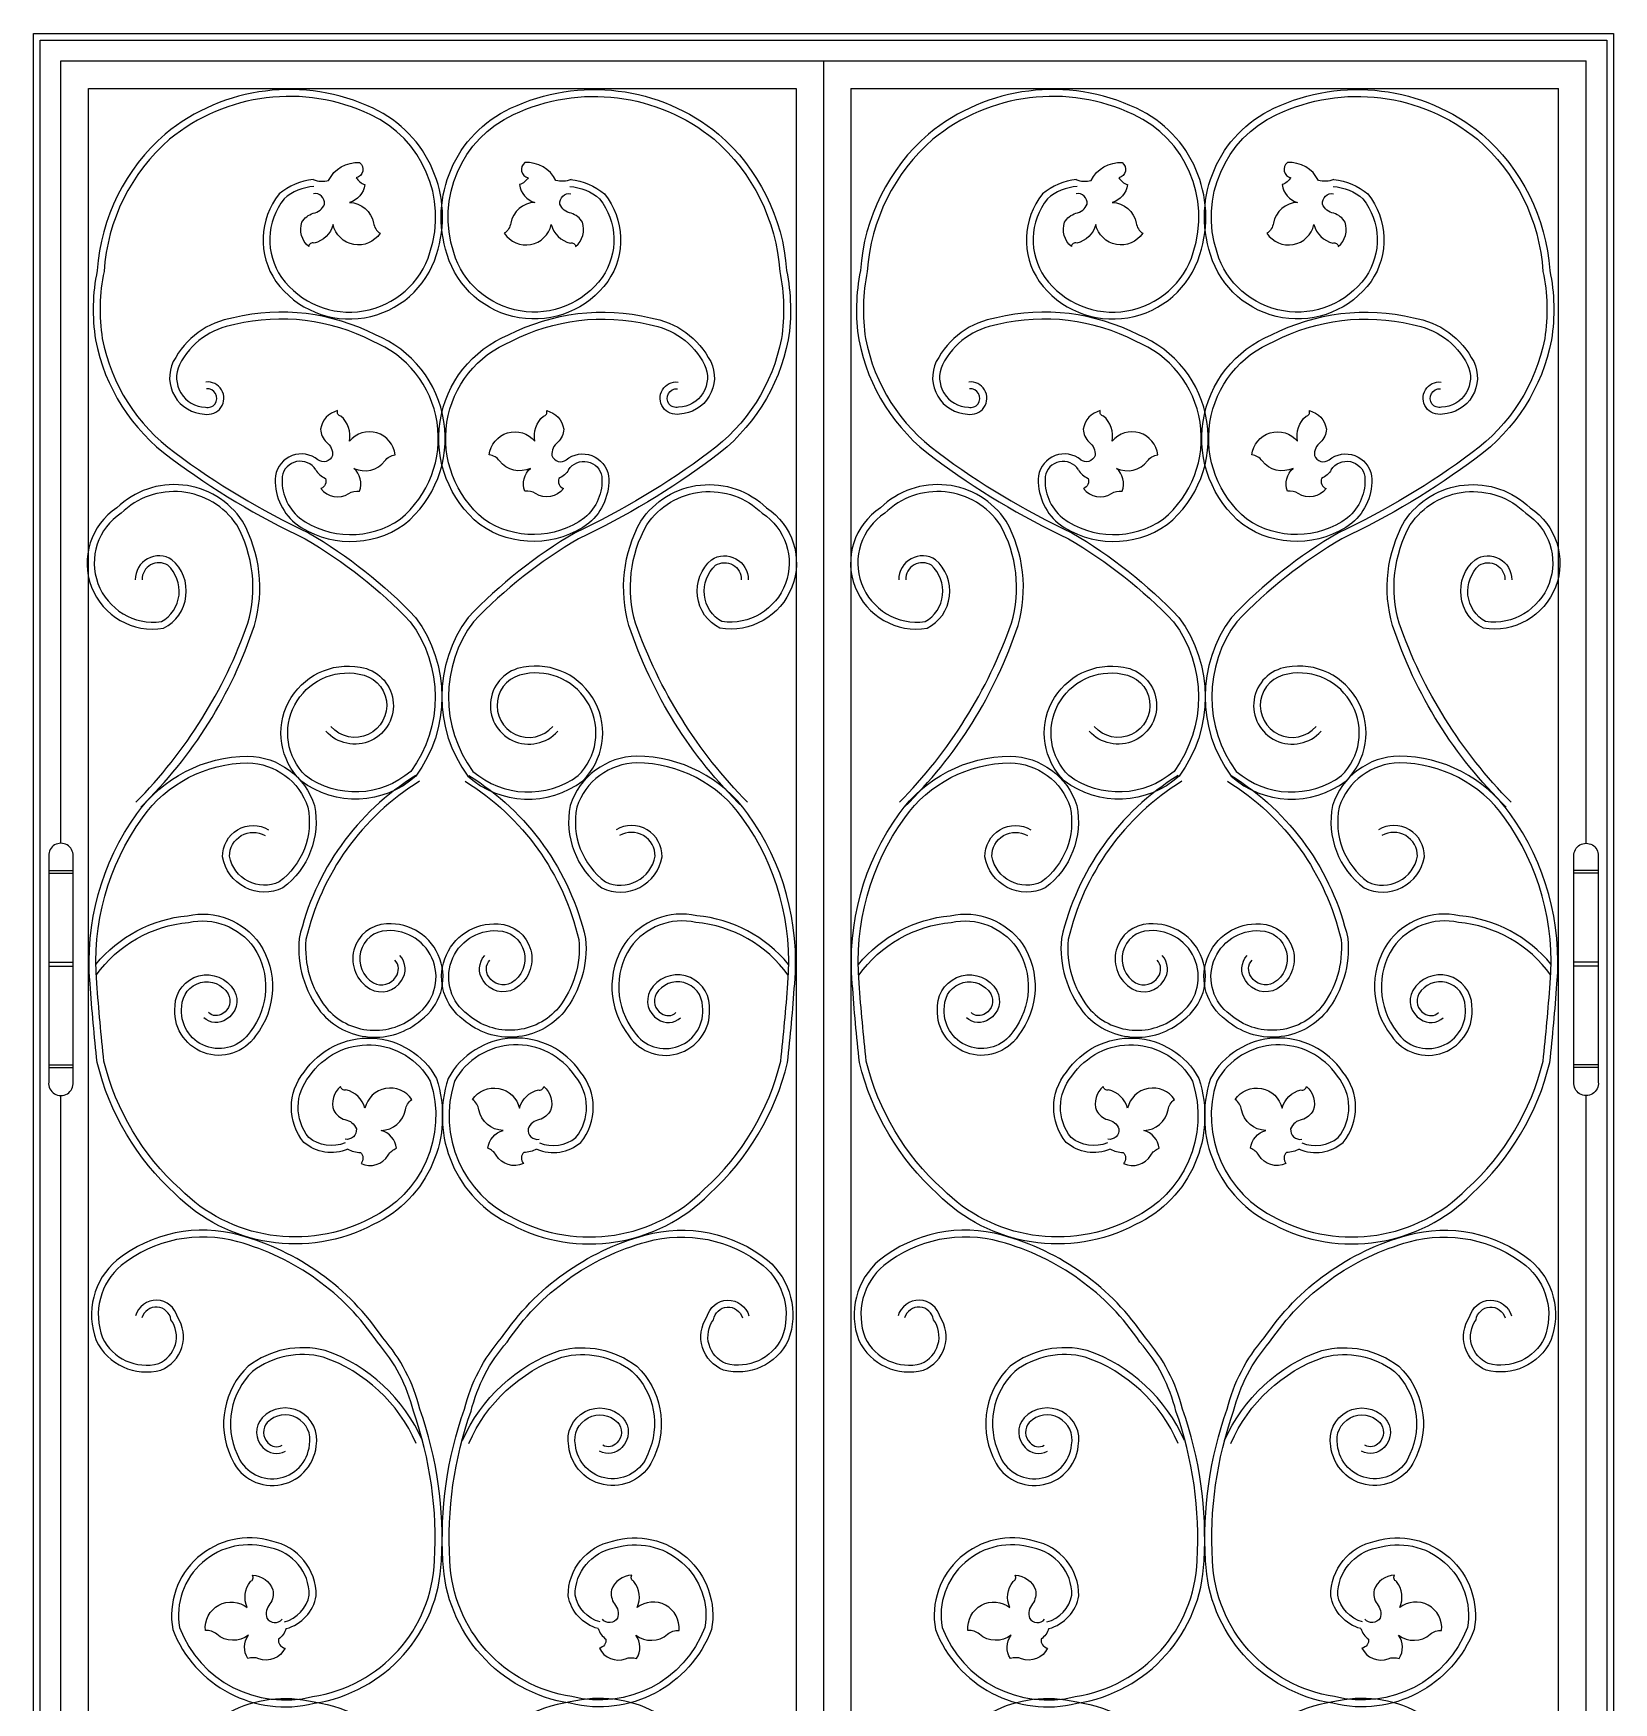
# Model space of a CAD drawing. Header units: metres. Extents: x 48325 to 49475, y 14689 to 17119.
# Drawn here: x 48325 to 49475, y 15904 to 17119 of the extents above; entities that cross this region are included whole.
import ezdxf

# ---------------------------------------------------------------- set-up
doc = ezdxf.new("R2010")
doc.units = ezdxf.units.M
for name, color, linetype in [('3', 3, 'Continuous'), ('4', 4, 'Continuous'), ('BH', 3, 'Continuous')]:
    doc.layers.add(name, color=color, linetype=linetype)

msp = doc.modelspace()

# ---------------------------------------------------------------- hatches: boundary and pattern name
at = {"layer": 'BH'}
h = msp.add_hatch(dxfattribs=at)
h.set_pattern_fill('DOTS', scale=100)
h.paths.add_polyline_path([(48528.53, 16987.76, 0.27), (48536.82, 16994.43, 0.43), (48530.95, 17001.76, 0.05), (48529.7, 17006.1, -0.35), (48539.79, 17011.54, 0.41), (48540.23, 17019.63, -0.38), (48559.81, 17013.83, 0.17), (48566.09, 17008.6, -0.31), (48554.94, 16995.62, -0.35), (48572.58, 16980.59, 0.22), (48577.24, 16973.2, -0.66), (48543.08, 16979.47, -0.28), (48529.26, 16966.11, 0.47), (48525.33, 16963.57, -0.31), (48520.43, 16981.18, -0.19)])
h = msp.add_hatch(dxfattribs=at)
h.set_pattern_fill('DOTS', scale=100)
h.paths.add_polyline_path([(48716.81, 16987.76, -0.27), (48708.52, 16994.43, -0.43), (48714.39, 17001.76, -0.05), (48715.64, 17006.1, 0.35), (48705.55, 17011.54, -0.41), (48705.11, 17019.63, 0.38), (48685.53, 17013.83, -0.17), (48679.25, 17008.6, 0.31), (48690.4, 16995.62, 0.35), (48672.76, 16980.59, -0.22), (48668.1, 16973.2, 0.66), (48702.26, 16979.47, 0.28), (48716.08, 16966.11, -0.47), (48720.01, 16963.57, 0.31), (48724.91, 16981.18, 0.19)])
h = msp.add_hatch(dxfattribs=at)
h.set_pattern_fill('DOTS', scale=100)
h.paths.add_polyline_path([(49083.53, 16987.76, 0.27), (49091.82, 16994.43, 0.43), (49085.95, 17001.76, 0.05), (49084.7, 17006.1, -0.35), (49094.79, 17011.54, 0.41), (49095.23, 17019.63, -0.38), (49114.81, 17013.83, 0.17), (49121.09, 17008.6, -0.31), (49109.94, 16995.62, -0.35), (49127.58, 16980.59, 0.22), (49132.24, 16973.2, -0.66), (49098.08, 16979.47, -0.28), (49084.26, 16966.11, 0.47), (49080.33, 16963.57, -0.31), (49075.43, 16981.18, -0.19)])
h = msp.add_hatch(dxfattribs=at)
h.set_pattern_fill('DOTS', scale=100)
h.paths.add_polyline_path([(49271.81, 16987.76, -0.27), (49263.52, 16994.43, -0.43), (49269.39, 17001.76, -0.05), (49270.64, 17006.1, 0.35), (49260.55, 17011.54, -0.41), (49260.11, 17019.63, 0.38), (49240.53, 17013.83, -0.17), (49234.25, 17008.6, 0.31), (49245.4, 16995.62, 0.35), (49227.76, 16980.59, -0.22), (49223.1, 16973.2, 0.66), (49257.26, 16979.47, 0.28), (49271.08, 16966.11, -0.47), (49275.01, 16963.57, 0.31), (49279.91, 16981.18, 0.19)])
h = msp.add_hatch(dxfattribs=at)
h.set_pattern_fill('DOTS', scale=100)
h.paths.add_polyline_path([(48538.31, 16821.36, -0.27), (48542.68, 16811.66, -0.43), (48534.11, 16807.79, -0.05), (48531.04, 16804.48, 0.35), (48537.55, 16795.06, -0.41), (48534.28, 16787.66, 0.38), (48554.37, 16783.94, -0.17), (48562.33, 16785.75, 0.31), (48558.28, 16802.38, 0.35), (48580.82, 16807.77, -0.22), (48588.32, 16812.25, 0.66), (48555.04, 16822.15, 0.28), (48548.79, 16840.33, -0.47), (48546.43, 16844.37, 0.31), (48534.08, 16830.9, 0.19)])
h = msp.add_hatch(dxfattribs=at)
h.set_pattern_fill('DOTS', scale=100)
h.paths.add_polyline_path([(48707.03, 16821.36, 0.27), (48702.66, 16811.66, 0.43), (48711.23, 16807.79, 0.05), (48714.3, 16804.48, -0.35), (48707.79, 16795.06, 0.41), (48711.06, 16787.66, -0.38), (48690.97, 16783.94, 0.17), (48683.01, 16785.75, -0.31), (48687.06, 16802.38, -0.35), (48664.52, 16807.77, 0.22), (48657.02, 16812.25, -0.66), (48690.3, 16822.15, -0.28), (48696.55, 16840.33, 0.47), (48698.91, 16844.37, -0.31), (48711.26, 16830.9, -0.19)])
h = msp.add_hatch(dxfattribs=at)
h.set_pattern_fill('DOTS', scale=100)
h.paths.add_polyline_path([(49093.31, 16821.36, -0.27), (49097.68, 16811.66, -0.43), (49089.11, 16807.79, -0.05), (49086.04, 16804.48, 0.35), (49092.55, 16795.06, -0.41), (49089.28, 16787.66, 0.38), (49109.37, 16783.94, -0.17), (49117.33, 16785.75, 0.31), (49113.28, 16802.38, 0.35), (49135.82, 16807.77, -0.22), (49143.32, 16812.25, 0.66), (49110.04, 16822.15, 0.28), (49103.79, 16840.33, -0.47), (49101.43, 16844.37, 0.31), (49089.08, 16830.9, 0.19)])
h = msp.add_hatch(dxfattribs=at)
h.set_pattern_fill('DOTS', scale=100)
h.paths.add_polyline_path([(49262.03, 16821.36, 0.27), (49257.66, 16811.66, 0.43), (49266.23, 16807.79, 0.05), (49269.3, 16804.48, -0.35), (49262.79, 16795.06, 0.41), (49266.06, 16787.66, -0.38), (49245.97, 16783.94, 0.17), (49238.01, 16785.75, -0.31), (49242.06, 16802.38, -0.35), (49219.52, 16807.77, 0.22), (49212.02, 16812.25, -0.66), (49245.3, 16822.15, -0.28), (49251.55, 16840.33, 0.47), (49253.91, 16844.37, -0.31), (49266.26, 16830.9, -0.19)])
h = msp.add_hatch(dxfattribs=at)
h.set_pattern_fill('DOTS', scale=100)
h.paths.add_polyline_path([(48551.7, 16328.22, -0.27), (48559.99, 16321.55, -0.43), (48554.11, 16314.21, -0.05), (48552.87, 16309.87, 0.35), (48562.95, 16304.43, -0.41), (48563.39, 16296.35, 0.38), (48582.98, 16302.15, -0.17), (48589.26, 16307.37, 0.31), (48578.1, 16320.35, 0.35), (48595.74, 16335.38, -0.22), (48600.4, 16342.78, 0.66), (48566.25, 16336.51, 0.28), (48552.43, 16349.87, -0.47), (48548.49, 16352.4, 0.31), (48543.59, 16334.79, 0.19)])
h = msp.add_hatch(dxfattribs=at)
h.set_pattern_fill('DOTS', scale=100)
h.paths.add_polyline_path([(48693.64, 16328.22, 0.27), (48685.35, 16321.55, 0.43), (48691.23, 16314.21, 0.05), (48692.47, 16309.87, -0.35), (48682.39, 16304.43, 0.41), (48681.95, 16296.35, -0.38), (48662.36, 16302.15, 0.17), (48656.08, 16307.37, -0.31), (48667.24, 16320.35, -0.35), (48649.6, 16335.38, 0.22), (48644.94, 16342.78, -0.66), (48679.09, 16336.51, -0.28), (48692.91, 16349.87, 0.47), (48696.85, 16352.4, -0.31), (48701.75, 16334.79, -0.19)])
h = msp.add_hatch(dxfattribs=at)
h.set_pattern_fill('DOTS', scale=100)
h.paths.add_polyline_path([(49106.7, 16328.22, -0.27), (49114.99, 16321.55, -0.43), (49109.11, 16314.21, -0.05), (49107.87, 16309.87, 0.35), (49117.95, 16304.43, -0.41), (49118.39, 16296.35, 0.38), (49137.98, 16302.15, -0.17), (49144.26, 16307.37, 0.31), (49133.1, 16320.35, 0.35), (49150.74, 16335.38, -0.22), (49155.4, 16342.78, 0.66), (49121.25, 16336.51, 0.28), (49107.43, 16349.87, -0.47), (49103.49, 16352.4, 0.31), (49098.59, 16334.79, 0.19)])
h = msp.add_hatch(dxfattribs=at)
h.set_pattern_fill('DOTS', scale=100)
h.paths.add_polyline_path([(49248.64, 16328.22, 0.27), (49240.35, 16321.55, 0.43), (49246.23, 16314.21, 0.05), (49247.47, 16309.87, -0.35), (49237.39, 16304.43, 0.41), (49236.95, 16296.35, -0.38), (49217.36, 16302.15, 0.17), (49211.08, 16307.37, -0.31), (49222.24, 16320.35, -0.35), (49204.6, 16335.38, 0.22), (49199.94, 16342.78, -0.66), (49234.09, 16336.51, -0.28), (49247.91, 16349.87, 0.47), (49251.85, 16352.4, -0.31), (49256.75, 16334.79, -0.19)])
h = msp.add_hatch(dxfattribs=at)
h.set_pattern_fill('DOTS', scale=100)
h.paths.add_polyline_path([(48497.46, 15975.84, 0.27), (48495.2, 15965.44, 0.43), (48504.38, 15963.43, 0.05), (48508.08, 15960.83, -0.35), (48503.65, 15950.26, 0.41), (48508.39, 15943.7, -0.38), (48489.51, 15935.9, 0.17), (48481.34, 15936.02, -0.31), (48481.86, 15953.13, -0.35), (48458.69, 15953.73, 0.22), (48450.42, 15956.56, -0.66), (48480.93, 15973.14, -0.28), (48483.28, 15992.22, 0.47), (48484.75, 15996.66, -0.31), (48499.62, 15986.05, -0.19)])
h = msp.add_hatch(dxfattribs=at)
h.set_pattern_fill('DOTS', scale=100)
h.paths.add_polyline_path([(48747.88, 15975.84, -0.27), (48750.14, 15965.44, -0.43), (48740.96, 15963.43, -0.05), (48737.26, 15960.83, 0.35), (48741.69, 15950.26, -0.41), (48736.95, 15943.7, 0.38), (48755.83, 15935.9, -0.17), (48764, 15936.02, 0.31), (48763.48, 15953.13, 0.35), (48786.65, 15953.73, -0.22), (48794.92, 15956.56, 0.66), (48764.41, 15973.14, 0.28), (48762.06, 15992.22, -0.47), (48760.59, 15996.66, 0.31), (48745.72, 15986.05, 0.19)])
h = msp.add_hatch(dxfattribs=at)
h.set_pattern_fill('DOTS', scale=100)
h.paths.add_polyline_path([(49052.46, 15975.84, 0.27), (49050.2, 15965.44, 0.43), (49059.38, 15963.43, 0.05), (49063.08, 15960.83, -0.35), (49058.65, 15950.26, 0.41), (49063.39, 15943.7, -0.38), (49044.51, 15935.9, 0.17), (49036.34, 15936.02, -0.31), (49036.86, 15953.13, -0.35), (49013.69, 15953.73, 0.22), (49005.42, 15956.56, -0.66), (49035.93, 15973.14, -0.28), (49038.28, 15992.22, 0.47), (49039.75, 15996.66, -0.31), (49054.62, 15986.05, -0.19)])
h = msp.add_hatch(dxfattribs=at)
h.set_pattern_fill('DOTS', scale=100)
h.paths.add_polyline_path([(49302.88, 15975.84, -0.27), (49305.14, 15965.44, -0.43), (49295.96, 15963.43, -0.05), (49292.26, 15960.83, 0.35), (49296.69, 15950.26, -0.41), (49291.95, 15943.7, 0.38), (49310.83, 15935.9, -0.17), (49319, 15936.02, 0.31), (49318.48, 15953.13, 0.35), (49341.65, 15953.73, -0.22), (49349.92, 15956.56, 0.66), (49319.41, 15973.14, 0.28), (49317.06, 15992.22, -0.47), (49315.59, 15996.66, 0.31), (49300.72, 15986.05, 0.19)])

# ---------------------------------------------------------------- linework, layer by layer
at = {"layer": '3'}
for p, q in [((48336.29, 16509.58), (48354.05, 16509.58)), ((48336.29, 16507.58), (48354.05, 16507.58)), ((49464.05, 16509.58), (49446.29, 16509.58)), ((49464.05, 16507.58), (49446.29, 16507.58)), ((48336.29, 16442.84), (48354.05, 16442.84)), ((48336.29, 16439.84), (48354.05, 16439.84)), ((49464.05, 16442.84), (49446.29, 16442.84)), ((49464.05, 16439.84), (49446.29, 16439.84)), ((48336.29, 16368.02), (48354.05, 16368.02)), ((49464.05, 16368.02), (49446.29, 16368.02)), ((48336.29, 16366.02), (48354.05, 16366.02)), ((49464.05, 16366.02), (49446.29, 16366.02))]:
    msp.add_line(p, q, dxfattribs=at)
msp.add_lwpolyline([(48330.17, 14693.8), (48330.17, 17113.8), (49470.17, 17113.8), (49470.17, 14693.8)], close=True, dxfattribs=at)
for points in [[(48528.89, 17012.37, 0.16), (48503.99, 17001.9, 0.33), (48501.67, 16938.27, 0.62), (48618.55, 16957.79, 0.38), (48572.43, 17064.27, 0.29), (48421.08, 17045.53, 0.2), (48371.6, 16946.21, 0.09), (48370.37, 16895.76, 0.19), (48425.11, 16809.67, 0.05), (48522.99, 16750.91, -0.07), (48599.47, 16690.51, -0.33), (48599.76, 16581.6, -0.35), (48523.18, 16578.55, -0.74), (48562.23, 16652.5, -1.44), (48541.74, 16614.22, -1.44)], [(48529.26, 17007.38, 0.16), (48507.62, 16998.43, 0.33), (48505.75, 16941.16, 0.62), (48613.79, 16959.32, 0.38), (48570.32, 17059.73, 0.29), (48424.29, 17041.7, 0.2), (48376.57, 16945.54, 0.09), (48375.3, 16896.62, 0.19), (48428.07, 16813.7, 0.05), (48525.31, 16755.34, -0.07), (48603.32, 16693.72, -0.33), (48603.47, 16578.2, -0.36), (48519.9, 16574.76, -0.74), (48563.03, 16657.44, -1.43), (48538, 16610.91)], [(48715.96, 17012.37, -0.16), (48740.87, 17001.9, -0.33), (48743.19, 16938.27, -0.62), (48626.3, 16957.79, -0.38), (48672.43, 17064.27, -0.29), (48823.78, 17045.53, -0.2), (48873.26, 16946.21, -0.09), (48874.48, 16895.76, -0.19), (48819.74, 16809.67, -0.05), (48721.87, 16750.91, 0.07), (48645.38, 16690.51, 0.33), (48645.09, 16581.6, 0.35), (48721.68, 16578.55, 0.74), (48682.63, 16652.5, 1.44), (48703.12, 16614.22, 1.44)], [(48715.6, 17007.38, -0.16), (48737.24, 16998.43, -0.33), (48739.1, 16941.16, -0.62), (48631.06, 16959.32, -0.38), (48674.54, 17059.73, -0.29), (48820.57, 17041.7, -0.2), (48868.29, 16945.54, -0.09), (48869.56, 16896.62, -0.19), (48816.79, 16813.7, -0.05), (48719.54, 16755.34, 0.07), (48641.54, 16693.72, 0.33), (48641.38, 16578.2, 0.36), (48724.95, 16574.76, 0.74), (48681.82, 16657.44, 1.43), (48706.86, 16610.91)], [(49084.38, 17012.37, 0.16), (49059.47, 17001.9, 0.33), (49057.15, 16938.27, 0.62), (49174.04, 16957.79, 0.38), (49127.91, 17064.27, 0.29), (48976.56, 17045.53, 0.2), (48927.08, 16946.21, 0.09), (48925.86, 16895.76, 0.19), (48980.6, 16809.67, 0.05), (49078.47, 16750.91, -0.07), (49154.96, 16690.51, -0.33), (49155.25, 16581.6, -0.35), (49078.66, 16578.55, -0.74), (49117.71, 16652.5, -1.44), (49097.22, 16614.22, -1.44)], [(49084.74, 17007.38, 0.16), (49063.1, 16998.43, 0.33), (49061.24, 16941.16, 0.62), (49169.28, 16959.32, 0.38), (49125.8, 17059.73, 0.29), (48979.77, 17041.7, 0.2), (48932.05, 16945.54, 0.09), (48930.78, 16896.62, 0.19), (48983.55, 16813.7, 0.05), (49080.8, 16755.34, -0.07), (49158.8, 16693.72, -0.33), (49158.96, 16578.2, -0.36), (49075.39, 16574.76, -0.74), (49118.52, 16657.44, -1.43), (49093.48, 16610.91)], [(49271.45, 17012.37, -0.16), (49296.35, 17001.9, -0.33), (49298.67, 16938.27, -0.62), (49181.79, 16957.79, -0.38), (49227.91, 17064.27, -0.29), (49379.27, 17045.53, -0.2), (49428.74, 16946.21, -0.09), (49429.97, 16895.76, -0.19), (49375.23, 16809.67, -0.05), (49277.35, 16750.91, 0.07), (49200.87, 16690.51, 0.33), (49200.58, 16581.6, 0.35), (49277.16, 16578.55, 0.74), (49238.11, 16652.5, 1.44), (49258.6, 16614.22, 1.44)], [(49271.08, 17007.38, -0.16), (49292.72, 16998.43, -0.33), (49294.59, 16941.16, -0.62), (49186.55, 16959.32, -0.38), (49230.02, 17059.73, -0.29), (49376.05, 17041.7, -0.2), (49423.77, 16945.54, -0.09), (49425.04, 16896.62, -0.19), (49372.27, 16813.7, -0.05), (49275.03, 16755.34, 0.07), (49197.02, 16693.72, 0.33), (49196.87, 16578.2, 0.36), (49280.44, 16574.76, 0.74), (49237.31, 16657.44, 1.43), (49262.34, 16610.91)], [(48528.89, 17012.37, 0.15), (48540, 17011.64, -0.31), (48562.59, 17024.73, -0.64), (48560.13, 17013.75, 0.17), (48566.3, 17008.7, -0.31), (48555.15, 16995.72, -0.35), (48572.79, 16980.69, 0.22), (48577.45, 16973.29, -0.66), (48543.29, 16979.57, -0.28), (48529.47, 16966.2, 0.47), (48525.54, 16963.67, -0.31), (48520.64, 16981.28, -0.19), (48528.74, 16987.86, 0.27), (48537.03, 16994.53, 0.5), (48528.97, 17002.09)], [(48716.45, 17012.37, -0.15), (48705.34, 17011.64, 0.31), (48682.75, 17024.73, 0.64), (48685.21, 17013.75, -0.17), (48679.04, 17008.7, 0.31), (48690.19, 16995.72, 0.35), (48672.55, 16980.69, -0.22), (48667.89, 16973.29, 0.66), (48702.05, 16979.57, 0.28), (48715.87, 16966.2, -0.47), (48719.8, 16963.67, 0.31), (48724.7, 16981.28, 0.19), (48716.6, 16987.86, -0.27), (48708.31, 16994.53, -0.5), (48716.37, 17002.09)], [(49083.89, 17012.37, 0.15), (49095, 17011.64, -0.31), (49117.59, 17024.73, -0.64), (49115.13, 17013.75, 0.17), (49121.3, 17008.7, -0.31), (49110.15, 16995.72, -0.35), (49127.79, 16980.69, 0.22), (49132.45, 16973.29, -0.66), (49098.29, 16979.57, -0.28), (49084.47, 16966.2, 0.47), (49080.54, 16963.67, -0.31), (49075.64, 16981.28, -0.19), (49083.74, 16987.86, 0.27), (49092.03, 16994.53, 0.5), (49083.97, 17002.09)], [(49271.45, 17012.37, -0.15), (49260.34, 17011.64, 0.31), (49237.75, 17024.73, 0.64), (49240.21, 17013.75, -0.17), (49234.04, 17008.7, 0.31), (49245.19, 16995.72, 0.35), (49227.55, 16980.69, -0.22), (49222.89, 16973.29, 0.66), (49257.05, 16979.57, 0.28), (49270.87, 16966.2, -0.47), (49274.8, 16963.67, 0.31), (49279.7, 16981.28, 0.19), (49271.6, 16987.86, -0.27), (49263.31, 16994.53, -0.5), (49271.37, 17002.09)], [(48532.21, 16808.4, 0.57), (48501.25, 16796.85, 0.24), (48515.62, 16762.22, 0.32), (48595.08, 16761.22, 0.57), (48574.07, 16899.28, 0.18), (48470.91, 16911.79, 0.24), (48427, 16879.86, 0.54), (48449.69, 16841.69, 1.17), (48450.57, 16865.03, 1.42)], [(48712.86, 16808.4, -0.57), (48743.81, 16796.85, -0.24), (48729.44, 16762.22, -0.32), (48649.99, 16761.22, -0.57), (48671, 16899.28, -0.18), (48774.15, 16911.79, -0.24), (48818.06, 16879.86, -0.54), (48795.37, 16841.69, -1.17), (48794.49, 16865.03, -1.42)], [(49087.48, 16808.4, 0.57), (49056.53, 16796.85, 0.24), (49070.9, 16762.22, 0.32), (49150.35, 16761.22, 0.57), (49129.34, 16899.28, 0.18), (49026.19, 16911.79, 0.24), (48982.28, 16879.86, 0.54), (49004.97, 16841.69, 1.17), (49005.85, 16865.03, 1.42)], [(49268.13, 16808.4, -0.57), (49299.09, 16796.85, -0.24), (49284.72, 16762.22, -0.32), (49205.26, 16761.22, -0.57), (49226.27, 16899.28, -0.18), (49329.43, 16911.79, -0.24), (49373.34, 16879.86, -0.54), (49350.65, 16841.69, -1.17), (49349.77, 16865.03, -1.42)], [(48530.63, 16801.16, 0.69), (48506.21, 16796.17, 0.24), (48518.71, 16766.15, 0.32), (48592.08, 16765.23, 0.57), (48572.01, 16894.72, 0.18), (48471.89, 16906.88, 0.24), (48431.47, 16877.62, 0.54), (48450.31, 16846.67, 1.19), (48451.14, 16860.06, 1.19)], [(48714.71, 16801.16, -0.69), (48738.85, 16796.17, -0.24), (48726.35, 16766.15, -0.32), (48652.98, 16765.23, -0.57), (48673.05, 16894.72, -0.18), (48773.18, 16906.88, -0.24), (48813.59, 16877.62, -0.54), (48794.75, 16846.67, -1.19), (48793.92, 16860.06, -1.19)], [(49085.63, 16801.16, 0.69), (49061.49, 16796.17, 0.24), (49073.99, 16766.15, 0.32), (49147.36, 16765.23, 0.57), (49127.29, 16894.72, 0.18), (49027.16, 16906.88, 0.24), (48986.75, 16877.62, 0.54), (49005.59, 16846.67, 1.19), (49006.42, 16860.06, 1.19)], [(49269.71, 16801.16, -0.69), (49294.13, 16796.17, -0.24), (49281.63, 16766.15, -0.32), (49208.26, 16765.23, -0.57), (49228.33, 16894.72, -0.18), (49328.45, 16906.88, -0.24), (49368.87, 16877.62, -0.54), (49350.03, 16846.67, -1.19), (49349.2, 16860.06, -1.19)], [(48530.63, 16801.16, 0.15), (48537.7, 16794.88, -0.41), (48534.43, 16787.47, 0.39), (48554.69, 16783.87, -0.17), (48562.48, 16785.57, 0.31), (48558.42, 16802.2, 0.35), (48580.96, 16807.59, -0.22), (48588.47, 16812.07, 0.66), (48555.18, 16821.97, 0.28), (48548.93, 16840.15, -0.47), (48546.57, 16844.19, 0.31), (48534.22, 16830.72, 0.19), (48538.46, 16821.18, -0.27), (48542.82, 16811.48, -0.5), (48532.21, 16808.4)], [(48714.71, 16801.16, -0.15), (48707.64, 16794.88, 0.41), (48710.91, 16787.47, -0.39), (48690.65, 16783.87, 0.17), (48682.86, 16785.57, -0.31), (48686.92, 16802.2, -0.35), (48664.38, 16807.59, 0.22), (48656.87, 16812.07, -0.66), (48690.16, 16821.97, -0.28), (48696.41, 16840.15, 0.47), (48698.77, 16844.19, -0.31), (48711.12, 16830.72, -0.19), (48706.88, 16821.18, 0.27), (48702.52, 16811.48, 0.5), (48713.13, 16808.4)], [(49085.63, 16801.16, 0.15), (49092.7, 16794.88, -0.41), (49089.43, 16787.47, 0.39), (49109.69, 16783.87, -0.17), (49117.48, 16785.57, 0.31), (49113.42, 16802.2, 0.35), (49135.96, 16807.59, -0.22), (49143.47, 16812.07, 0.66), (49110.18, 16821.97, 0.28), (49103.93, 16840.15, -0.47), (49101.57, 16844.19, 0.31), (49089.22, 16830.72, 0.19), (49093.46, 16821.18, -0.27), (49097.82, 16811.48, -0.5), (49087.21, 16808.4)], [(49269.71, 16801.16, -0.15), (49262.64, 16794.88, 0.41), (49265.91, 16787.47, -0.39), (49245.65, 16783.87, 0.17), (49237.86, 16785.57, -0.31), (49241.92, 16802.2, -0.35), (49219.38, 16807.59, 0.22), (49211.87, 16812.07, -0.66), (49245.16, 16821.97, -0.28), (49251.41, 16840.15, 0.47), (49253.77, 16844.19, -0.31), (49266.12, 16830.72, -0.19), (49261.88, 16821.18, 0.27), (49257.52, 16811.48, 0.5), (49268.13, 16808.4)], [(48403.24, 16555.56, 0.12), (48486.04, 16687.92, 0.2), (48477.43, 16763.67, 0.47), (48385.93, 16773.44, 0.81), (48419.96, 16685.79, 0.53), (48425.99, 16735.71, 0.4), (48425.99, 16735.71, 0.35), (48425.99, 16735.71, 0.6), (48399.29, 16721.08)], [(48399.71, 16559.11, 0.11), (48481.28, 16689.44, 0.2), (48473.16, 16761.06, 0.47), (48389.09, 16769.53, 0.8), (48418.37, 16690.61, 0.51), (48422.98, 16731.7, 0.59), (48404.29, 16721.11, 0.59)], [(48841.41, 16555.56, -0.12), (48758.61, 16687.92, -0.2), (48767.22, 16763.67, -0.47), (48858.72, 16773.44, -0.81), (48824.69, 16685.79, -0.53), (48818.66, 16735.71, -0.4), (48818.66, 16735.71, -0.35), (48818.66, 16735.71, -0.6), (48845.37, 16721.08)], [(48844.94, 16559.11, -0.11), (48763.37, 16689.44, -0.2), (48771.49, 16761.06, -0.47), (48855.56, 16769.53, -0.8), (48826.28, 16690.61, -0.51), (48821.67, 16731.7, -0.59), (48840.37, 16721.11, -0.59)], [(48958.93, 16555.56, 0.12), (49041.73, 16687.92, 0.2), (49033.12, 16763.67, 0.47), (48941.62, 16773.44, 0.81), (48975.65, 16685.79, 0.53), (48981.68, 16735.71, 0.4), (48981.68, 16735.71, 0.35), (48981.68, 16735.71, 0.6), (48954.97, 16721.08)], [(48955.4, 16559.11, 0.11), (49036.97, 16689.44, 0.2), (49028.85, 16761.06, 0.47), (48944.78, 16769.53, 0.8), (48974.06, 16690.61, 0.51), (48978.67, 16731.7, 0.59), (48959.97, 16721.11, 0.59)], [(49397.1, 16555.56, -0.12), (49314.3, 16687.92, -0.2), (49322.91, 16763.67, -0.47), (49414.41, 16773.44, -0.81), (49380.38, 16685.79, -0.53), (49374.35, 16735.71, -0.4), (49374.35, 16735.71, -0.35), (49374.35, 16735.71, -0.6), (49401.05, 16721.08)], [(49400.63, 16559.11, -0.11), (49319.06, 16689.44, -0.2), (49327.18, 16761.06, -0.47), (49411.25, 16769.53, -0.8), (49381.97, 16690.61, -0.51), (49377.36, 16731.7, -0.59), (49396.05, 16721.11, -0.59)], [(48554.01, 16306.73, -0.29), (48522.06, 16311.57, -0.36), (48522.19, 16362.77, -0.56), (48618.55, 16358.18, -0.38), (48572.43, 16251.71, -0.33), (48428.41, 16274.12, -0.15), (48371.6, 16369.76, -0.01), (48366.39, 16427.08, -0.18), (48400.46, 16550.84), (48400.46, 16550.84, -0.24), (48481.33, 16592.78, -0.32), (48529.73, 16556.77, -0.29), (48506.69, 16496.82, -0.5), (48462.91, 16519.32, -0.59), (48496.33, 16539.18)], [(48552.03, 16311.32, -0.28), (48525.63, 16315.1, -0.36), (48526.19, 16359.75, -0.56), (48613.95, 16356.17, -0.38), (48570.21, 16256.19, -0.33), (48431.9, 16277.7, -0.15), (48376.52, 16370.67, -0.01), (48371.37, 16427.46, -0.18), (48404.52, 16547.93, -0.24), (48481.27, 16587.78, -0.32), (48524.89, 16555.48, -0.29), (48504.1, 16501.13, -0.49), (48467.9, 16519.82, -0.58), (48493.79, 16534.87, -0.58)], [(48691.56, 16306.73, 0.29), (48723.51, 16311.57, 0.36), (48723.38, 16362.77, 0.56), (48627.02, 16358.18, 0.38), (48673.14, 16251.71, 0.33), (48817.16, 16274.12, 0.15), (48873.97, 16369.76, 0.01), (48879.19, 16427.08, 0.18), (48845.12, 16550.84), (48845.12, 16550.84, 0.24), (48764.25, 16592.78, 0.32), (48715.84, 16556.77, 0.29), (48738.89, 16496.82, 0.5), (48782.66, 16519.32, 0.59), (48749.25, 16539.18)], [(48693.54, 16311.32, 0.28), (48719.94, 16315.1, 0.36), (48719.39, 16359.75, 0.56), (48631.62, 16356.17, 0.38), (48675.37, 16256.19, 0.33), (48813.67, 16277.7, 0.15), (48869.05, 16370.67, 0.01), (48874.2, 16427.46, 0.18), (48841.05, 16547.93, 0.24), (48764.3, 16587.78, 0.32), (48720.68, 16555.48, 0.29), (48741.47, 16501.13, 0.49), (48777.67, 16519.82, 0.58), (48751.78, 16534.87, 0.58)], [(49108.78, 16306.73, -0.29), (49076.83, 16311.57, -0.36), (49076.96, 16362.77, -0.56), (49173.32, 16358.18, -0.38), (49127.2, 16251.71, -0.33), (48983.18, 16274.12, -0.15), (48926.37, 16369.76, -0.01), (48921.15, 16427.08, -0.18), (48955.22, 16550.84), (48955.22, 16550.84, -0.24), (49036.09, 16592.78, -0.32), (49084.5, 16556.77, -0.29), (49061.45, 16496.82, -0.5), (49017.68, 16519.32, -0.59), (49051.09, 16539.18)], [(49106.8, 16311.32, -0.28), (49080.4, 16315.1, -0.36), (49080.95, 16359.75, -0.56), (49168.72, 16356.17, -0.38), (49124.97, 16256.19, -0.33), (48986.67, 16277.7, -0.15), (48931.29, 16370.67, -0.01), (48926.14, 16427.46, -0.18), (48959.29, 16547.93, -0.24), (49036.04, 16587.78, -0.32), (49079.66, 16555.48, -0.29), (49058.87, 16501.13, -0.49), (49022.67, 16519.82, -0.58), (49048.56, 16534.87, -0.58)], [(49246.33, 16306.73, 0.29), (49278.28, 16311.57, 0.36), (49278.15, 16362.77, 0.56), (49181.79, 16358.18, 0.38), (49227.91, 16251.71, 0.33), (49371.93, 16274.12, 0.15), (49428.74, 16369.76, 0.01), (49433.95, 16427.08, 0.18), (49399.88, 16550.84), (49399.88, 16550.84, 0.24), (49319.01, 16592.78, 0.32), (49270.61, 16556.77, 0.29), (49293.65, 16496.82, 0.5), (49337.43, 16519.32, 0.59), (49304.01, 16539.18)], [(49248.31, 16311.32, 0.28), (49274.71, 16315.1, 0.36), (49274.15, 16359.75, 0.56), (49186.39, 16356.17, 0.38), (49230.13, 16256.19, 0.33), (49368.44, 16277.7, 0.15), (49423.82, 16370.67, 0.01), (49428.97, 16427.46, 0.18), (49395.82, 16547.93, 0.24), (49319.07, 16587.78, 0.32), (49275.45, 16555.48, 0.29), (49296.24, 16501.13, 0.49), (49332.44, 16519.82, 0.58), (49306.55, 16534.87, 0.58)], [(48603.54, 16578.66, 0.2), (48518.54, 16459.9, 0.19), (48534.23, 16406.53, 0.42), (48607.39, 16400.76, 0.75), (48582.23, 16470.66, 0.75), (48570.1, 16423.33, 0.4), (48593.14, 16429.4, 0.35), (48591.93, 16447.6)], [(48606.16, 16574.4, 0.2), (48523.5, 16459.14, 0.19), (48538.13, 16409.67, 0.42), (48604.27, 16404.68, 0.75), (48582.45, 16465.67, 0.75), (48572.57, 16427.68, 0.4), (48588.96, 16432.15, 0.36), (48588.24, 16444.22, 0.36)], [(48642.04, 16578.66, -0.2), (48727.04, 16459.9, -0.19), (48711.35, 16406.53, -0.42), (48638.19, 16400.76, -0.75), (48663.36, 16470.66, -0.75), (48675.48, 16423.33, -0.4), (48652.45, 16429.4, -0.35), (48653.66, 16447.6)], [(48639.42, 16574.4, -0.2), (48722.09, 16459.14, -0.19), (48707.45, 16409.67, -0.42), (48641.32, 16404.68, -0.75), (48663.13, 16465.67, -0.75), (48673.01, 16427.68, -0.4), (48656.62, 16432.15, -0.36), (48657.34, 16444.22, -0.36)], [(49158.3, 16578.66, 0.2), (49073.3, 16459.9, 0.19), (49088.99, 16406.53, 0.42), (49162.15, 16400.76, 0.75), (49136.98, 16470.66, 0.75), (49124.86, 16423.33, 0.4), (49147.89, 16429.4, 0.35), (49146.68, 16447.6)], [(49160.92, 16574.4, 0.2), (49078.25, 16459.14, 0.19), (49092.89, 16409.67, 0.42), (49159.02, 16404.68, 0.75), (49137.21, 16465.67, 0.75), (49127.33, 16427.68, 0.4), (49143.72, 16432.15, 0.36), (49143, 16444.22, 0.36)], [(49196.8, 16578.66, -0.2), (49281.8, 16459.9, -0.19), (49266.11, 16406.53, -0.42), (49192.95, 16400.76, -0.75), (49218.11, 16470.66, -0.75), (49230.24, 16423.33, -0.4), (49207.2, 16429.4, -0.35), (49208.41, 16447.6)], [(49194.18, 16574.4, -0.2), (49276.84, 16459.14, -0.19), (49262.21, 16409.67, -0.42), (49196.07, 16404.68, -0.75), (49217.89, 16465.67, -0.75), (49227.77, 16427.68, -0.4), (49211.38, 16432.15, -0.36), (49212.1, 16444.22, -0.36)], [(48370.67, 16441.14, -0.2), (48437.39, 16476.6, -0.3), (48489.82, 16456.32, -0.32), (48486.93, 16389.18, -0.79), (48428.24, 16411.13, -0.75), (48471.27, 16422.16, -0.4), (48465.75, 16401.21, -0.35), (48449.2, 16402.32)], [(48874.67, 16441.14, 0.2), (48807.95, 16476.6, 0.3), (48755.52, 16456.32, 0.32), (48758.41, 16389.18, 0.79), (48817.1, 16411.13, 0.75), (48774.07, 16422.16, 0.4), (48779.59, 16401.21, 0.35), (48796.14, 16402.32)], [(48925.67, 16441.14, -0.2), (48992.39, 16476.6, -0.3), (49044.82, 16456.32, -0.32), (49041.93, 16389.18, -0.79), (48983.24, 16411.13, -0.75), (49026.27, 16422.16, -0.4), (49020.75, 16401.21, -0.35), (49004.2, 16402.32)], [(49429.67, 16441.14, 0.2), (49362.95, 16476.6, 0.3), (49310.52, 16456.32, 0.32), (49313.41, 16389.18, 0.79), (49372.1, 16411.13, 0.75), (49329.07, 16422.16, 0.4), (49334.59, 16401.21, 0.35), (49351.14, 16402.32)], [(48370.94, 16433.27, -0.22), (48438.14, 16471.65, -0.3), (48485.7, 16453.49, -0.32), (48482.88, 16392.12, -0.8), (48433.23, 16410.75, -0.75), (48466.92, 16419.68, -0.4), (48463, 16405.39, -0.36), (48452.58, 16406)], [(48874.4, 16433.27, 0.22), (48807.2, 16471.65, 0.3), (48759.64, 16453.49, 0.32), (48762.46, 16392.12, 0.8), (48812.11, 16410.75, 0.75), (48778.42, 16419.68, 0.4), (48782.34, 16405.39, 0.36), (48792.76, 16406)], [(48925.94, 16433.27, -0.22), (48993.14, 16471.65, -0.3), (49040.7, 16453.49, -0.32), (49037.88, 16392.12, -0.8), (48988.23, 16410.75, -0.75), (49021.92, 16419.68, -0.4), (49018, 16405.39, -0.36), (49007.58, 16406)], [(49429.4, 16433.27, 0.22), (49362.2, 16471.65, 0.3), (49314.64, 16453.49, 0.32), (49317.46, 16392.12, 0.8), (49367.11, 16410.75, 0.75), (49333.42, 16419.68, 0.4), (49337.34, 16405.39, 0.36), (49347.76, 16406)], [(48554.01, 16306.73, 0.15), (48563.16, 16304.33, -0.41), (48563.6, 16296.25, 0.39), (48583.3, 16302.23, -0.17), (48589.47, 16307.28, 0.31), (48578.31, 16320.25, 0.35), (48595.95, 16335.28, -0.22), (48600.61, 16342.68, 0.66), (48566.46, 16336.41, 0.28), (48552.64, 16349.77, -0.47), (48548.7, 16352.3, 0.31), (48543.81, 16334.7, 0.19), (48551.91, 16328.12, -0.27), (48560.2, 16321.45, -0.5), (48552.14, 16313.89)], [(48691.33, 16306.73, -0.15), (48682.18, 16304.33, 0.41), (48681.74, 16296.25, -0.39), (48662.04, 16302.23, 0.17), (48655.87, 16307.28, -0.31), (48667.03, 16320.25, -0.35), (48649.39, 16335.28, 0.22), (48644.73, 16342.68, -0.66), (48678.88, 16336.41, -0.28), (48692.7, 16349.77, 0.47), (48696.64, 16352.3, -0.31), (48701.54, 16334.7, -0.19), (48693.43, 16328.12, 0.27), (48685.14, 16321.45, 0.5), (48693.2, 16313.89)], [(49109.01, 16306.73, 0.15), (49118.16, 16304.33, -0.41), (49118.6, 16296.25, 0.39), (49138.3, 16302.23, -0.17), (49144.47, 16307.28, 0.31), (49133.31, 16320.25, 0.35), (49150.95, 16335.28, -0.22), (49155.61, 16342.68, 0.66), (49121.46, 16336.41, 0.28), (49107.64, 16349.77, -0.47), (49103.7, 16352.3, 0.31), (49098.81, 16334.7, 0.19), (49106.91, 16328.12, -0.27), (49115.2, 16321.45, -0.5), (49107.14, 16313.89)], [(49246.33, 16306.73, -0.15), (49237.18, 16304.33, 0.41), (49236.74, 16296.25, -0.39), (49217.04, 16302.23, 0.17), (49210.87, 16307.28, -0.31), (49222.03, 16320.25, -0.35), (49204.39, 16335.28, 0.22), (49199.73, 16342.68, -0.66), (49233.88, 16336.41, -0.28), (49247.7, 16349.77, 0.47), (49251.64, 16352.3, -0.31), (49256.54, 16334.7, -0.19), (49248.43, 16328.12, 0.27), (49240.14, 16321.45, 0.5), (49248.2, 16313.89)], [(48509.16, 15957.67, 0.29), (48530.98, 15981.51, 0.36), (48498.69, 16021.26, 0.56), (48426.62, 15957.13, 0.38), (48529.42, 15903.3, 0.36), (48622.09, 16006.99, 0.1), (48606.48, 16117.34, 0.12), (48579.47, 16169.2, 0.18), (48475.19, 16244.05), (48475.19, 16244.05, 0.24), (48385.92, 16225.85, 0.32), (48370.91, 16167.42, 0.36), (48417.95, 16145.86, 0.48), (48429.98, 16184.5, 0.77), (48399.39, 16185.32)], [(48736.18, 15957.67, -0.29), (48714.37, 15981.51, -0.36), (48746.65, 16021.26, -0.56), (48818.72, 15957.13, -0.38), (48715.92, 15903.3, -0.36), (48623.25, 16006.99, -0.1), (48638.86, 16117.34, -0.12), (48665.87, 16169.2, -0.18), (48770.15, 16244.05), (48770.15, 16244.05, -0.24), (48859.42, 16225.85, -0.32), (48874.43, 16167.42, -0.36), (48827.39, 16145.86, -0.48), (48815.36, 16184.5, -0.77), (48845.95, 16185.32)], [(49064.16, 15957.67, 0.29), (49085.98, 15981.51, 0.36), (49053.69, 16021.26, 0.56), (48981.62, 15957.13, 0.38), (49084.42, 15903.3, 0.36), (49177.09, 16006.99, 0.1), (49161.48, 16117.34, 0.12), (49134.47, 16169.2, 0.18), (49030.19, 16244.05), (49030.19, 16244.05, 0.24), (48940.92, 16225.85, 0.32), (48925.91, 16167.42, 0.36), (48972.95, 16145.86, 0.48), (48984.98, 16184.5, 0.77), (48954.39, 16185.32)], [(49291.18, 15957.67, -0.29), (49269.37, 15981.51, -0.36), (49301.65, 16021.26, -0.56), (49373.72, 15957.13, -0.38), (49270.92, 15903.3, -0.36), (49178.25, 16006.99, -0.1), (49193.86, 16117.34, -0.12), (49220.87, 16169.2, -0.18), (49325.15, 16244.05), (49325.15, 16244.05, -0.24), (49414.42, 16225.85, -0.32), (49429.43, 16167.42, -0.36), (49382.39, 16145.86, -0.48), (49370.36, 16184.5, -0.77), (49400.95, 16185.32)], [(48507.82, 15962.48, 0.28), (48525.98, 15982.01, 0.36), (48497.48, 16016.39, 0.56), (48431.46, 15958.45, 0.38), (48528.41, 15908.2, 0.36), (48617.1, 16007.23, 0.1), (48601.68, 16115.93, 0.12), (48575.5, 16166.13, 0.18), (48473.85, 16239.23, 0.24), (48389.11, 16222, 0.32), (48375.51, 16169.38, 0.36), (48416.34, 16150.6, 0.48), (48425.28, 16182.52, 0.8), (48404.19, 16183.93, 0.8)], [(48737.52, 15962.48, -0.28), (48719.36, 15982.01, -0.36), (48747.86, 16016.39, -0.56), (48813.88, 15958.45, -0.38), (48716.93, 15908.2, -0.36), (48628.24, 16007.23, -0.1), (48643.66, 16115.93, -0.12), (48669.84, 16166.13, -0.18), (48771.49, 16239.23, -0.24), (48856.23, 16222, -0.32), (48869.83, 16169.38, -0.36), (48829, 16150.6, -0.48), (48820.06, 16182.52, -0.8), (48841.15, 16183.93, -0.8)], [(49062.82, 15962.48, 0.28), (49080.98, 15982.01, 0.36), (49052.48, 16016.39, 0.56), (48986.46, 15958.45, 0.38), (49083.41, 15908.2, 0.36), (49172.1, 16007.23, 0.1), (49156.68, 16115.93, 0.12), (49130.5, 16166.13, 0.18), (49028.85, 16239.23, 0.24), (48944.11, 16222, 0.32), (48930.51, 16169.38, 0.36), (48971.34, 16150.6, 0.48), (48980.28, 16182.52, 0.8), (48959.19, 16183.93, 0.8)], [(49292.52, 15962.48, -0.28), (49274.36, 15982.01, -0.36), (49302.86, 16016.39, -0.56), (49368.88, 15958.45, -0.38), (49271.93, 15908.2, -0.36), (49183.24, 16007.23, -0.1), (49198.66, 16115.93, -0.12), (49224.84, 16166.13, -0.18), (49326.49, 16239.23, -0.24), (49411.23, 16222, -0.32), (49424.83, 16169.38, -0.36), (49384, 16150.6, -0.48), (49375.06, 16182.52, -0.8), (49396.15, 16183.93, -0.8)], [(48608.23, 16094.5, 0.21), (48537.44, 16160.1, 0.23), (48481.5, 16148.71, 0.32), (48468.87, 16082.71, 0.79), (48531.03, 16090.56, 0.75), (48491.69, 16111.19, 0.4), (48492.24, 16089.54, 0.35), (48508.6, 16086.81)], [(48637.52, 16094.5, -0.21), (48708.31, 16160.1, -0.23), (48764.25, 16148.71, -0.32), (48776.88, 16082.71, -0.79), (48714.72, 16090.56, -0.75), (48754.06, 16111.19, -0.4), (48753.51, 16089.54, -0.35), (48737.15, 16086.81)], [(49162.82, 16094.5, 0.21), (49092.03, 16160.1, 0.23), (49036.09, 16148.71, 0.32), (49023.46, 16082.71, 0.79), (49085.62, 16090.56, 0.75), (49046.28, 16111.19, 0.4), (49046.83, 16089.54, 0.35), (49063.19, 16086.81)], [(49192.11, 16094.5, -0.21), (49262.9, 16160.1, -0.23), (49318.84, 16148.71, -0.32), (49331.47, 16082.71, -0.79), (49269.31, 16090.56, -0.75), (49308.65, 16111.19, -0.4), (49308.1, 16089.54, -0.35), (49291.74, 16086.81)], [(48603.64, 16092.51, 0.21), (48536, 16155.3, 0.23), (48484.74, 16144.9, 0.32), (48473.48, 16084.64, 0.8), (48526.08, 16091.34, 0.75), (48495.35, 16107.79, 0.4), (48495.88, 16092.97, 0.36), (48506.16, 16091.17, 0.36)], [(48642.11, 16092.51, -0.21), (48709.75, 16155.3, -0.23), (48761.01, 16144.9, -0.32), (48772.27, 16084.64, -0.8), (48719.67, 16091.34, -0.75), (48750.4, 16107.79, -0.4), (48749.87, 16092.97, -0.36), (48739.59, 16091.17, -0.36)], [(49158.23, 16092.51, 0.21), (49090.59, 16155.3, 0.23), (49039.33, 16144.9, 0.32), (49028.07, 16084.64, 0.8), (49080.67, 16091.34, 0.75), (49049.94, 16107.79, 0.4), (49050.47, 16092.97, 0.36), (49060.75, 16091.17, 0.36)], [(49196.7, 16092.51, -0.21), (49264.34, 16155.3, -0.23), (49315.6, 16144.9, -0.32), (49326.86, 16084.64, -0.8), (49274.26, 16091.34, -0.75), (49304.99, 16107.79, -0.4), (49304.46, 16092.97, -0.36), (49294.18, 16091.17, -0.36)], [(48509.16, 15957.67, -0.15), (48503.55, 15950.05, 0.41), (48508.29, 15943.49, -0.39), (48489.21, 15935.76, 0.17), (48481.24, 15935.81, -0.31), (48481.76, 15952.92, -0.35), (48458.59, 15953.52, 0.22), (48450.32, 15956.35, -0.66), (48480.83, 15972.93, -0.28), (48483.18, 15992.01, 0.47), (48484.65, 15996.45, -0.31), (48499.52, 15985.84, -0.19), (48497.36, 15975.63, 0.27), (48495.1, 15965.23, 0.5), (48506.12, 15964.42)], [(48736.18, 15957.67, 0.15), (48741.79, 15950.05, -0.41), (48737.05, 15943.49, 0.39), (48756.13, 15935.76, -0.17), (48764.1, 15935.81, 0.31), (48763.58, 15952.92, 0.35), (48786.75, 15953.52, -0.22), (48795.02, 15956.35, 0.66), (48764.51, 15972.93, 0.28), (48762.16, 15992.01, -0.47), (48760.69, 15996.45, 0.31), (48745.82, 15985.84, 0.19), (48747.98, 15975.63, -0.27), (48750.24, 15965.23, -0.5), (48739.22, 15964.42)], [(49064.16, 15957.67, -0.15), (49058.55, 15950.05, 0.41), (49063.29, 15943.49, -0.39), (49044.21, 15935.76, 0.17), (49036.24, 15935.81, -0.31), (49036.76, 15952.92, -0.35), (49013.59, 15953.52, 0.22), (49005.32, 15956.35, -0.66), (49035.83, 15972.93, -0.28), (49038.18, 15992.01, 0.47), (49039.65, 15996.45, -0.31), (49054.52, 15985.84, -0.19), (49052.36, 15975.63, 0.27), (49050.1, 15965.23, 0.5), (49061.12, 15964.42)], [(49291.18, 15957.67, 0.15), (49296.79, 15950.05, -0.41), (49292.05, 15943.49, 0.39), (49311.13, 15935.76, -0.17), (49319.1, 15935.81, 0.31), (49318.58, 15952.92, 0.35), (49341.75, 15953.52, -0.22), (49350.02, 15956.35, 0.66), (49319.51, 15972.93, 0.28), (49317.16, 15992.01, -0.47), (49315.69, 15996.45, 0.31), (49300.82, 15985.84, 0.19), (49302.98, 15975.63, -0.27), (49305.24, 15965.23, -0.5), (49294.22, 15964.42)], [(48509.16, 15849.93, -0.29), (48530.98, 15826.08, -0.36), (48498.69, 15786.34, -0.56), (48426.62, 15850.47, -0.38), (48529.42, 15904.3, -0.36), (48622.09, 15800.61, -0.1), (48606.48, 15690.26, -0.12), (48579.47, 15638.4, -0.18), (48475.19, 15563.54), (48475.19, 15563.54, -0.24), (48385.92, 15581.74, -0.32), (48370.91, 15640.18, -0.36), (48417.95, 15661.74, -0.48), (48429.98, 15623.09, -0.77), (48399.39, 15622.27)], [(48736.18, 15849.93, 0.29), (48714.37, 15826.08, 0.36), (48746.65, 15786.34, 0.56), (48818.72, 15850.47, 0.38), (48715.92, 15904.3, 0.36), (48623.25, 15800.61, 0.1), (48638.86, 15690.26, 0.12), (48665.87, 15638.4, 0.18), (48770.15, 15563.54), (48770.15, 15563.54, 0.24), (48859.42, 15581.74, 0.32), (48874.43, 15640.18, 0.36), (48827.39, 15661.74, 0.48), (48815.36, 15623.09, 0.77), (48845.95, 15622.27)], [(49064.16, 15849.93, -0.29), (49085.98, 15826.08, -0.36), (49053.69, 15786.34, -0.56), (48981.62, 15850.47, -0.38), (49084.42, 15904.3, -0.36), (49177.09, 15800.61, -0.1), (49161.48, 15690.26, -0.12), (49134.47, 15638.4, -0.18), (49030.19, 15563.54), (49030.19, 15563.54, -0.24), (48940.92, 15581.74, -0.32), (48925.91, 15640.18, -0.36), (48972.95, 15661.74, -0.48), (48984.98, 15623.09, -0.77), (48954.39, 15622.27)], [(49291.18, 15849.93, 0.29), (49269.37, 15826.08, 0.36), (49301.65, 15786.34, 0.56), (49373.72, 15850.47, 0.38), (49270.92, 15904.3, 0.36), (49178.25, 15800.61, 0.1), (49193.86, 15690.26, 0.12), (49220.87, 15638.4, 0.18), (49325.15, 15563.54), (49325.15, 15563.54, 0.24), (49414.42, 15581.74, 0.32), (49429.43, 15640.18, 0.36), (49382.39, 15661.74, 0.48), (49370.36, 15623.09, 0.77), (49400.95, 15622.27)]]:
    msp.add_lwpolyline(points, format="xyb", dxfattribs=at)
at = {"layer": '4'}
for p, q in [((48345.17, 17098.8), (49455.17, 17098.8)), ((48345.17, 16529.27), (48345.17, 17098.8)), ((48900.17, 17098.8), (48900.17, 14708.8)), ((49455.17, 16529.27), (49455.17, 17098.8)), ((48365.17, 14728.8), (48365.17, 17078.8)), ((48365.17, 17078.8), (48880.17, 17078.8)), ((48880.17, 17078.8), (48880.17, 14728.8)), ((48920.17, 17078.8), (49435.17, 17078.8)), ((48920.17, 17078.8), (48920.17, 14728.8)), ((49435.17, 14728.8), (49435.17, 17078.8)), ((48345.17, 15461.92), (48345.17, 16345.68)), ((49455.17, 15461.92), (49455.17, 16345.68))]:
    msp.add_line(p, q, dxfattribs=at)
msp.add_lwpolyline([(48325.17, 14688.8), (48325.17, 17118.8), (49475.17, 17118.8), (49475.17, 14688.8)], close=True, dxfattribs=at)
for points in [[(48354.05, 16355.43), (48354.05, 16520.16, 1.03), (48336.29, 16520.16), (48336.29, 16355.43, 1.1)], [(49446.29, 16355.43), (49446.29, 16520.16, -1.03), (49464.05, 16520.16), (49464.05, 16355.43, -1.1)]]:
    msp.add_lwpolyline(points, format="xyb", close=True, dxfattribs=at)

doc.saveas('drawing.dxf')
